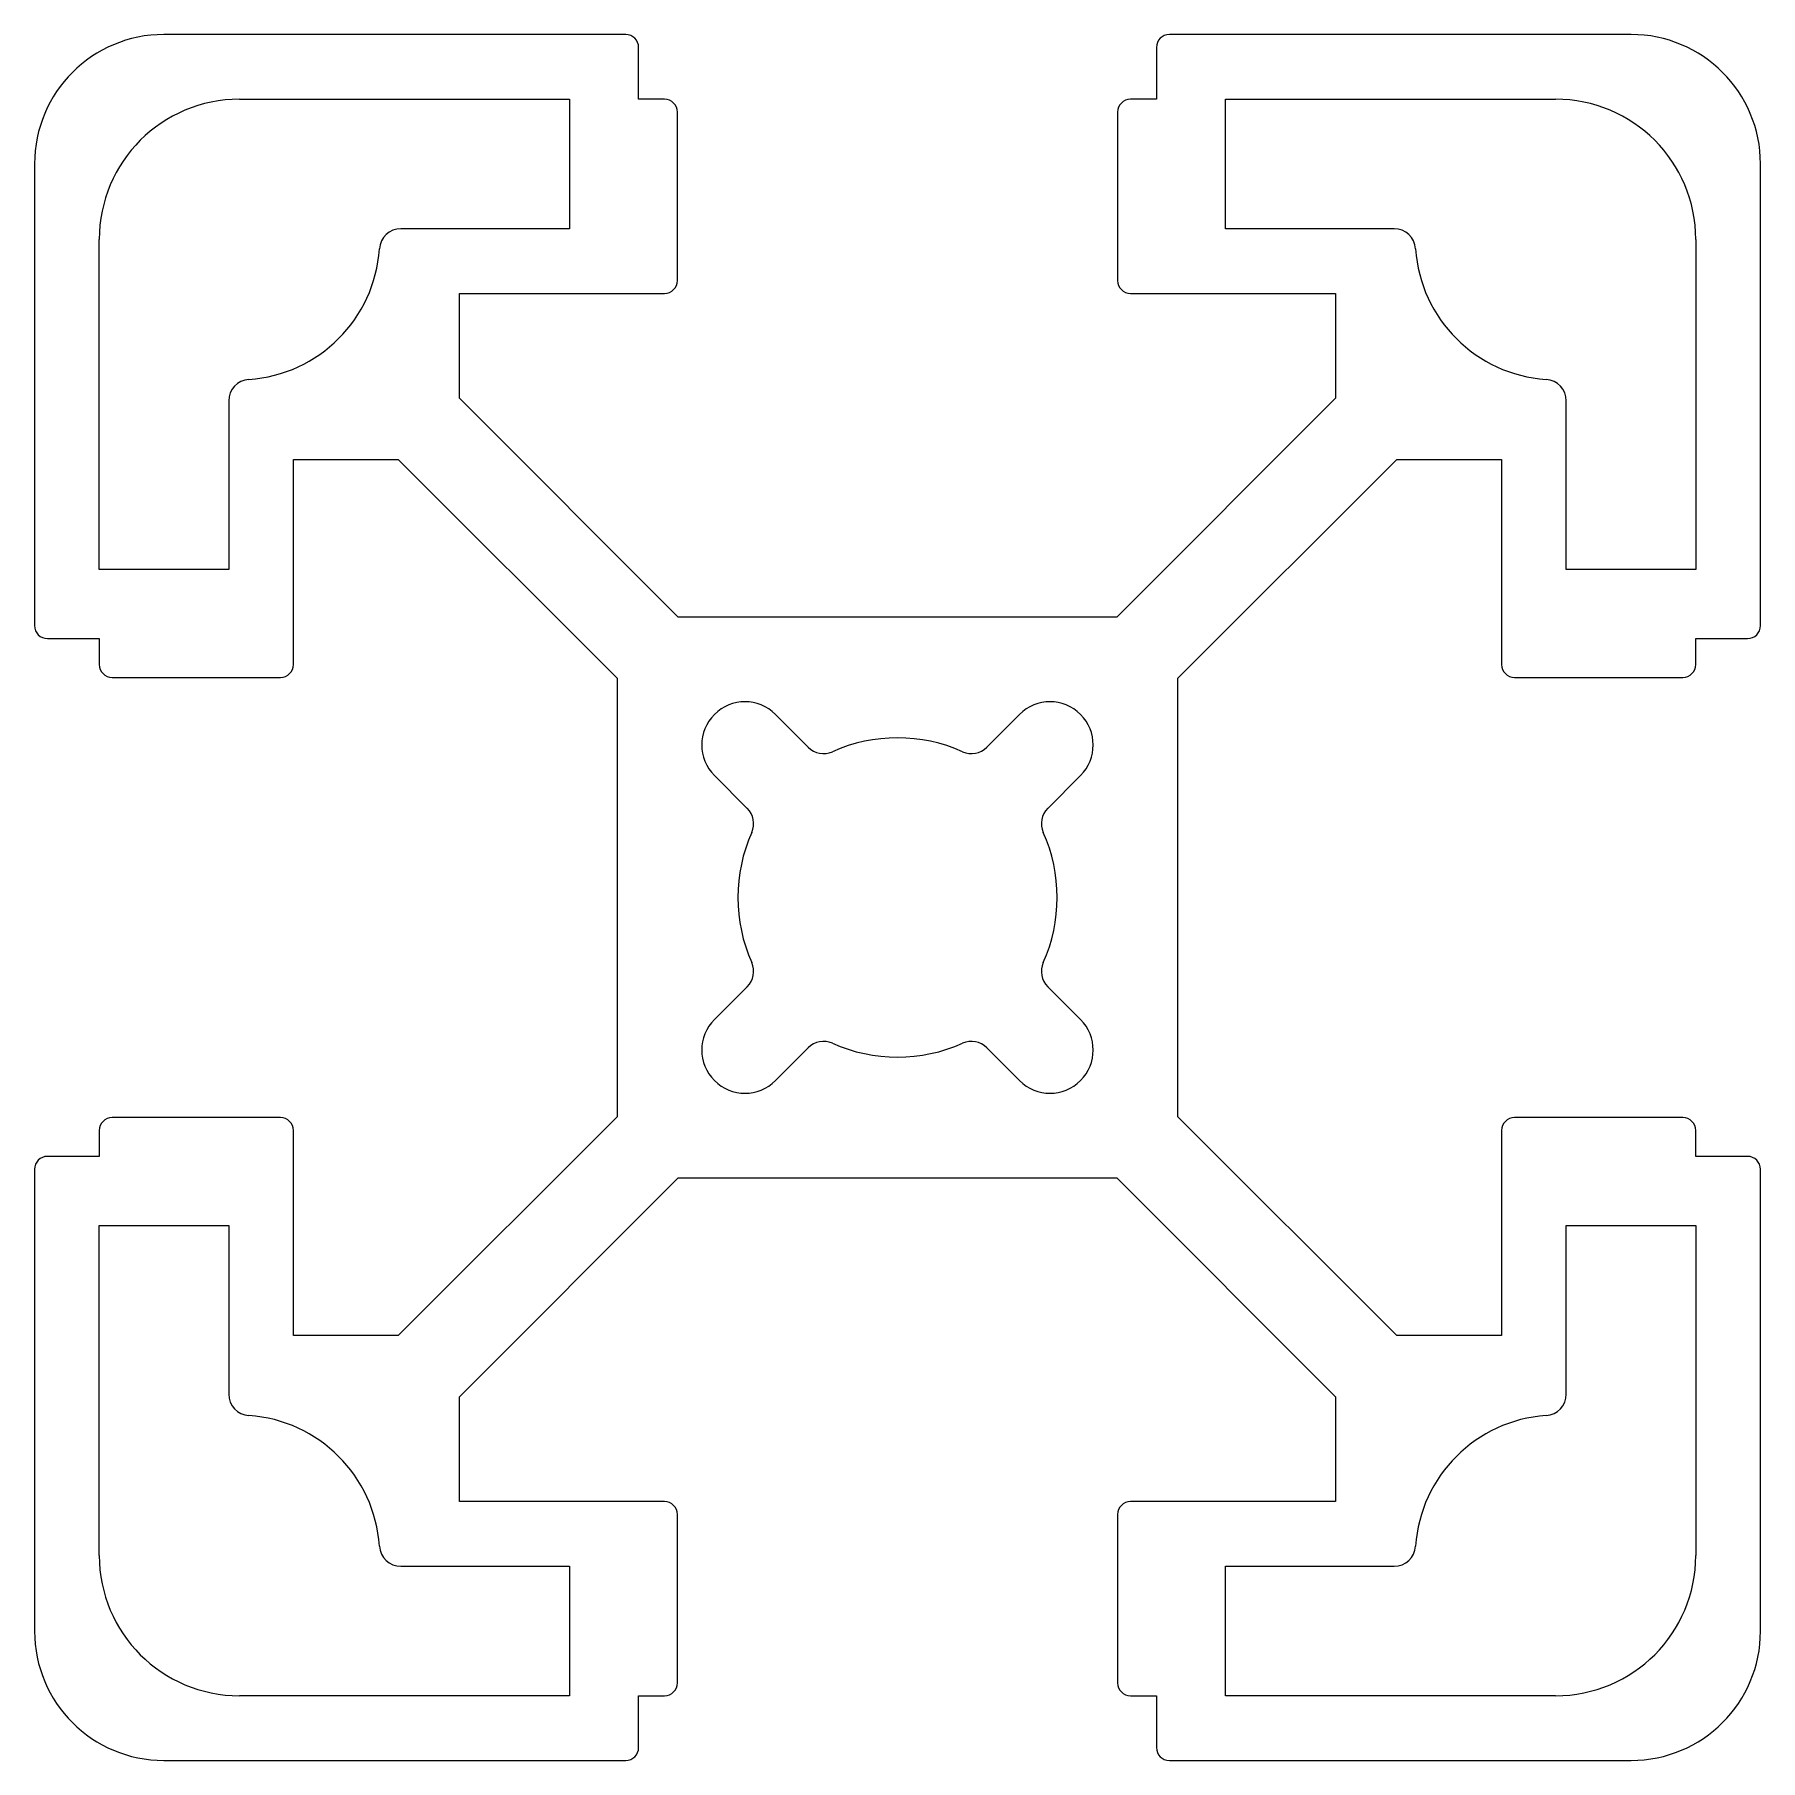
# Model space of a CAD drawing. Extents: x 2344 to 2384, y 1751.6 to 1791.6.
import ezdxf

# ---------------------------------------------------------------- set-up
doc = ezdxf.new("R2010")
doc.units = 0
doc.layers.get('0').update_dxf_attribs({"linetype": 'CONTINUOUS'})

msp = doc.modelspace()

# ---------------------------------------------------------------- linework, layer by layer
for p, q in [((2357.668, 1791.583), (2346.968, 1791.583)), ((2357.968, 1790.083), (2357.968, 1791.283)), ((2369.968, 1791.283), (2369.968, 1790.083)), ((2380.968, 1791.583), (2370.268, 1791.583)), ((2348.718, 1790.083), (2356.368, 1790.083)), ((2356.368, 1790.083), (2356.368, 1787.083)), ((2358.568, 1790.083), (2357.968, 1790.083)), ((2369.968, 1790.083), (2369.368, 1790.083)), ((2371.568, 1787.083), (2371.568, 1790.083)), ((2371.568, 1790.083), (2379.218, 1790.083)), ((2358.868, 1785.883), (2358.868, 1789.783)), ((2369.068, 1789.783), (2369.068, 1785.883)), ((2343.968, 1788.583), (2343.968, 1777.883)), ((2383.968, 1777.883), (2383.968, 1788.583)), ((2345.468, 1779.183), (2345.468, 1786.833)), ((2356.368, 1787.083), (2352.459, 1787.083)), ((2375.476, 1787.083), (2371.568, 1787.083)), ((2382.468, 1786.833), (2382.468, 1779.183)), ((2353.818, 1783.153), (2353.818, 1785.583)), ((2353.818, 1785.583), (2358.568, 1785.583)), ((2369.368, 1785.583), (2374.118, 1785.583)), ((2374.118, 1785.583), (2374.118, 1783.153)), ((2348.468, 1783.091), (2348.468, 1779.183)), ((2358.888, 1778.083), (2353.818, 1783.153)), ((2374.118, 1783.153), (2369.048, 1778.083)), ((2379.468, 1779.183), (2379.468, 1783.091)), ((2349.968, 1776.983), (2349.968, 1781.733)), ((2349.968, 1781.733), (2352.398, 1781.733)), ((2352.398, 1781.733), (2357.468, 1776.663)), ((2370.468, 1776.663), (2375.538, 1781.733)), ((2375.538, 1781.733), (2377.968, 1781.733)), ((2377.968, 1781.733), (2377.968, 1776.983)), ((2348.468, 1779.183), (2345.468, 1779.183)), ((2382.468, 1779.183), (2379.468, 1779.183)), ((2369.048, 1778.083), (2358.888, 1778.083)), ((2344.268, 1777.583), (2345.468, 1777.583)), ((2345.468, 1777.583), (2345.468, 1776.983)), ((2382.468, 1776.983), (2382.468, 1777.583)), ((2382.468, 1777.583), (2383.668, 1777.583)), ((2345.768, 1776.683), (2349.668, 1776.683)), ((2357.468, 1776.663), (2357.468, 1766.503)), ((2370.468, 1766.503), (2370.468, 1776.663)), ((2378.268, 1776.683), (2382.168, 1776.683)), ((2361.139, 1775.825), (2361.901, 1775.064)), ((2366.035, 1775.064), (2366.796, 1775.825)), ((2360.487, 1773.649), (2359.725, 1774.411)), ((2368.21, 1774.411), (2367.449, 1773.649)), ((2359.725, 1768.754), (2360.487, 1769.516)), ((2367.449, 1769.516), (2368.21, 1768.754)), ((2361.901, 1768.102), (2361.139, 1767.34)), ((2366.796, 1767.34), (2366.035, 1768.102)), ((2349.668, 1766.483), (2345.768, 1766.483)), ((2357.468, 1766.503), (2352.398, 1761.433)), ((2375.538, 1761.433), (2370.468, 1766.503)), ((2382.168, 1766.483), (2378.268, 1766.483)), ((2345.468, 1766.183), (2345.468, 1765.583)), ((2349.968, 1761.433), (2349.968, 1766.183)), ((2377.968, 1766.183), (2377.968, 1761.433)), ((2382.468, 1765.583), (2382.468, 1766.183)), ((2343.968, 1765.283), (2343.968, 1754.583)), ((2345.468, 1765.583), (2344.268, 1765.583)), ((2383.668, 1765.583), (2382.468, 1765.583)), ((2383.968, 1754.583), (2383.968, 1765.283)), ((2353.818, 1760.013), (2358.888, 1765.083)), ((2358.888, 1765.083), (2369.048, 1765.083)), ((2369.048, 1765.083), (2374.118, 1760.013)), ((2345.468, 1756.333), (2345.468, 1763.983)), ((2345.468, 1763.983), (2348.468, 1763.983)), ((2348.468, 1763.983), (2348.468, 1760.074)), ((2379.468, 1760.074), (2379.468, 1763.983)), ((2379.468, 1763.983), (2382.468, 1763.983)), ((2382.468, 1763.983), (2382.468, 1756.333)), ((2352.398, 1761.433), (2349.968, 1761.433)), ((2377.968, 1761.433), (2375.538, 1761.433)), ((2353.818, 1757.583), (2353.818, 1760.013)), ((2374.118, 1760.013), (2374.118, 1757.583)), ((2358.568, 1757.583), (2353.818, 1757.583)), ((2358.868, 1753.383), (2358.868, 1757.283)), ((2369.068, 1757.283), (2369.068, 1753.383)), ((2374.118, 1757.583), (2369.368, 1757.583)), ((2352.459, 1756.083), (2356.368, 1756.083)), ((2356.368, 1756.083), (2356.368, 1753.083)), ((2371.568, 1753.083), (2371.568, 1756.083)), ((2371.568, 1756.083), (2375.476, 1756.083)), ((2356.368, 1753.083), (2348.718, 1753.083)), ((2357.968, 1751.883), (2357.968, 1753.083)), ((2357.968, 1753.083), (2358.568, 1753.083)), ((2369.368, 1753.083), (2369.968, 1753.083)), ((2369.968, 1753.083), (2369.968, 1751.883)), ((2379.218, 1753.083), (2371.568, 1753.083)), ((2346.968, 1751.583), (2357.668, 1751.583)), ((2370.268, 1751.583), (2380.968, 1751.583))]:
    msp.add_line(p, q)
for centre, radius, start, end in [((2346.968, 1788.583), 3, 90, 180), ((2357.668, 1791.283), 0.3, 0, 90), ((2370.268, 1791.283), 0.3, 90, 180), ((2380.968, 1788.583), 3, 0, 90), ((2348.718, 1786.833), 3.25, 90, 180), ((2358.568, 1789.783), 0.3, 0, 90), ((2369.368, 1789.783), 0.3, 90, 180), ((2379.218, 1786.833), 3.25, 360, 90), ((2352.459, 1786.583), 0.5, 90, 176.1774), ((2375.476, 1786.583), 0.5, 3.8226, 90), ((2348.718, 1786.833), 3.25, 273.8226, 356.1774), ((2379.218, 1786.833), 3.25, 183.8226, 266.1774), ((2358.568, 1785.883), 0.3, 270, 360), ((2369.368, 1785.883), 0.3, 180, 270), ((2348.968, 1783.091), 0.5, 93.8226, 180), ((2378.968, 1783.091), 0.5, 0, 86.1774), ((2344.268, 1777.883), 0.3, 180, 270), ((2383.668, 1777.883), 0.3, 270, 360), ((2345.768, 1776.983), 0.3, 180, 270), ((2349.668, 1776.983), 0.3, 270, 360), ((2378.268, 1776.983), 0.3, 180, 270), ((2382.168, 1776.983), 0.3, 270, 360), ((2360.432, 1775.118), 1, 45, 225), ((2367.503, 1775.118), 1, 315, 135), ((2363.968, 1771.583), 3.7, 65.9248, 114.0752), ((2362.254, 1775.417), 0.5, 225, 294.0752), ((2365.681, 1775.417), 0.5, 245.9248, 315), ((2360.133, 1773.296), 0.5, 335.9248, 45), ((2367.802, 1773.296), 0.5, 135, 204.0752), ((2363.968, 1771.583), 3.7, 155.9248, 204.0752), ((2363.968, 1771.583), 3.7, 335.9248, 24.0752), ((2360.133, 1769.869), 0.5, 315, 24.0752), ((2367.802, 1769.869), 0.5, 155.9248, 225), ((2360.432, 1768.047), 1, 135, 315), ((2367.503, 1768.047), 1, 225, 45), ((2362.254, 1767.748), 0.5, 65.9248, 135), ((2363.968, 1771.583), 3.7, 245.9248, 294.0752), ((2365.681, 1767.748), 0.5, 45, 114.0752), ((2345.768, 1766.183), 0.3, 90, 180), ((2349.668, 1766.183), 0.3, 0, 90), ((2378.268, 1766.183), 0.3, 90, 180), ((2382.168, 1766.183), 0.3, 0, 90), ((2344.268, 1765.283), 0.3, 90, 180), ((2383.668, 1765.283), 0.3, 0, 90), ((2348.968, 1760.074), 0.5, 180, 266.1774), ((2378.968, 1760.074), 0.5, 273.8226, 360), ((2348.718, 1756.333), 3.25, 3.8226, 86.1774), ((2379.218, 1756.333), 3.25, 93.8226, 176.1774), ((2358.568, 1757.283), 0.3, 0, 90), ((2369.368, 1757.283), 0.3, 90, 180), ((2352.459, 1756.583), 0.5, 183.8226, 270), ((2375.476, 1756.583), 0.5, 270, 356.1774), ((2348.718, 1756.333), 3.25, 180, 270), ((2379.218, 1756.333), 3.25, 270, 0), ((2346.968, 1754.583), 3, 180, 270), ((2380.968, 1754.583), 3, 270, 360), ((2358.568, 1753.383), 0.3, 270, 0), ((2369.368, 1753.383), 0.3, 180, 270), ((2357.668, 1751.883), 0.3, 270, 0), ((2370.268, 1751.883), 0.3, 180, 270)]:
    msp.add_arc(centre, radius, start, end)

doc.saveas('drawing.dxf')
